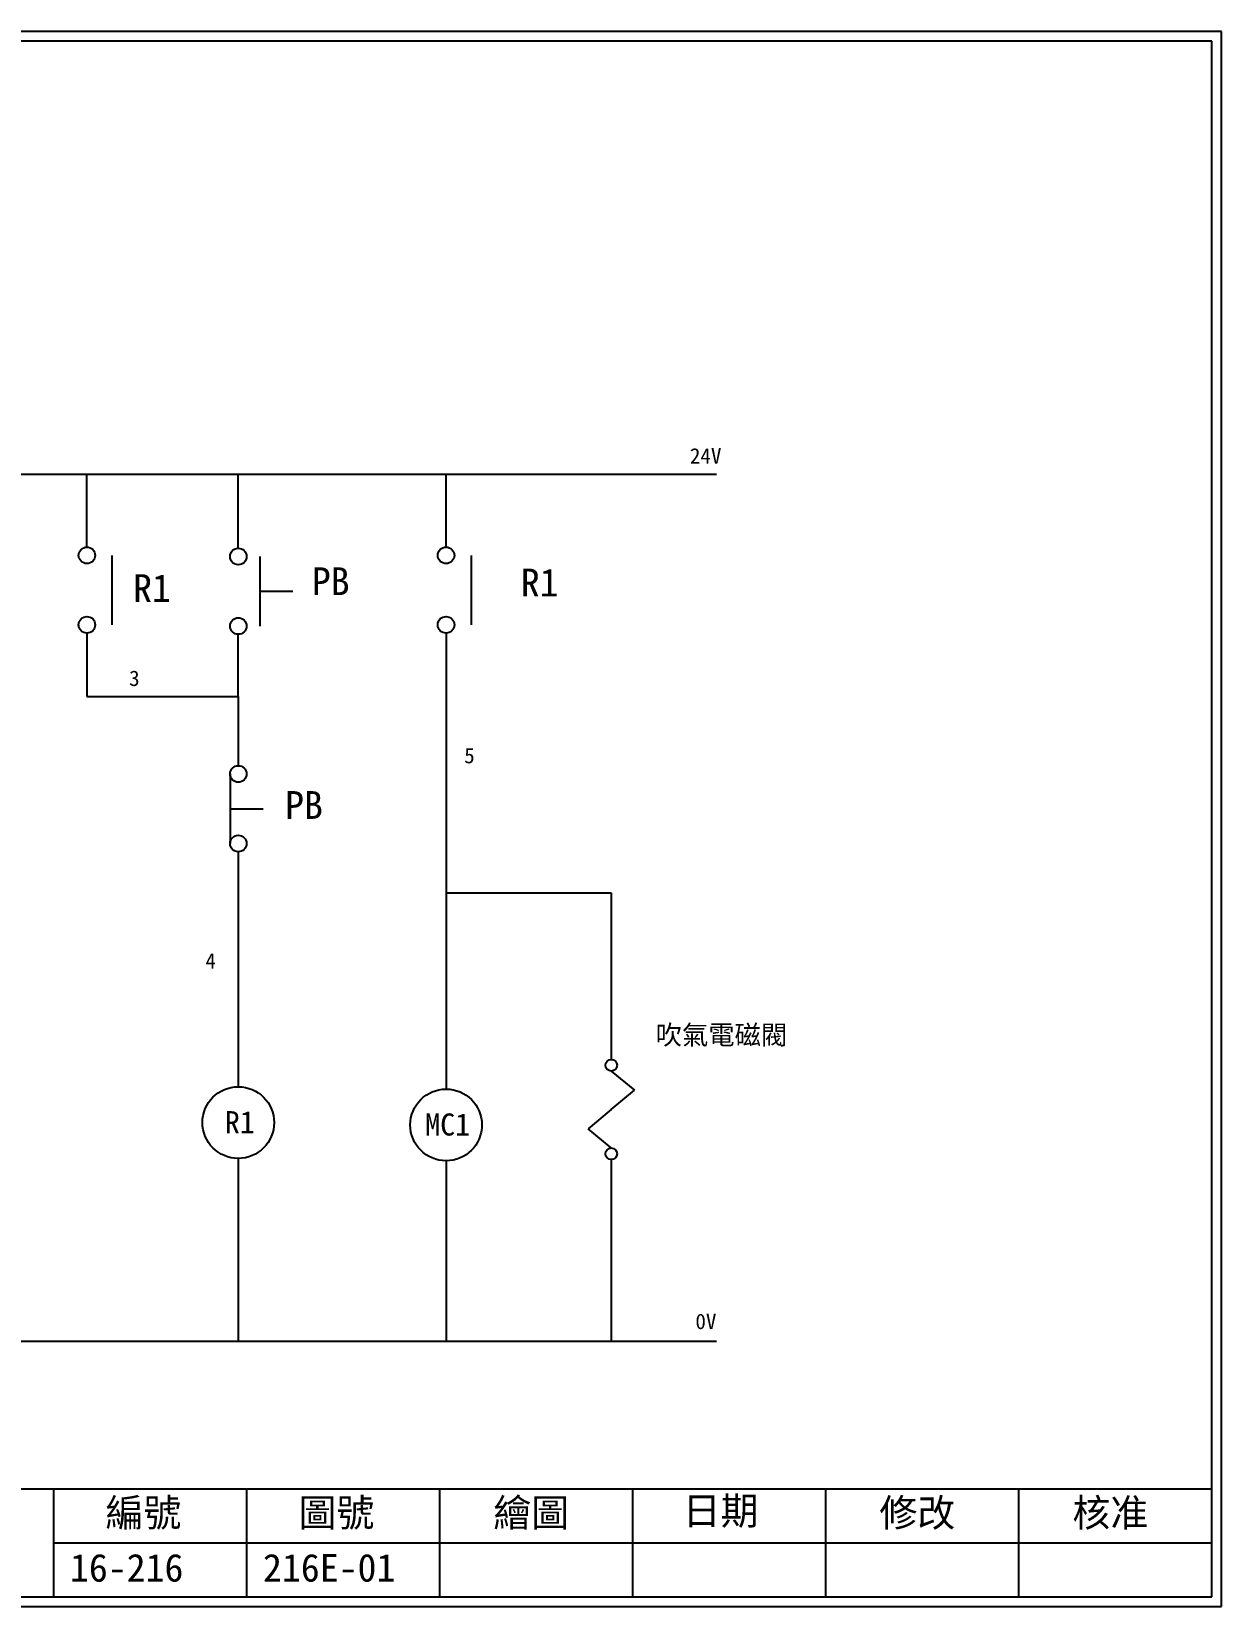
# Model space of a CAD drawing. Extents: x -24 to 263, y 255 to 459.
# Drawn here: x 109.3 to 263.4, y 255.5 to 459.4 of the extents above; entities that cross this region are included whole.
import ezdxf
from ezdxf.enums import TextEntityAlignment as Align

# ---------------------------------------------------------------- set-up
doc = ezdxf.new("R2010")
doc.units = 0
doc.layers.get('0').update_dxf_attribs({"linetype": 'CONTINUOUS'})
doc.layers.add('圖框層', color=7, linetype='CONTINUOUS')
doc.layers.add('標尺寸層', color=3, linetype='CONTINUOUS')
doc.styles.add('CNS', font='romanc.shx', dxfattribs={"bigfont": 'chineset.shx'})
doc.styles.add('STSL', font='kaiu.ttf')

msp = doc.modelspace()

# ---------------------------------------------------------------- linework, layer by layer
msp.add_line((198.01, 402.06), (102.88, 402.06))
for centre, radius in [((116.47, 391.61), 1.07), ((136.08, 391.46), 1.07), ((162.99, 391.61), 1.07), ((116.47, 382.61), 1.07), ((136.08, 382.45), 1.07), ((162.99, 382.61), 1.07), ((136.08, 363.3), 1.07), ((136.08, 354.29), 1.07), ((136.08, 318.15), 4.64), ((162.99, 317.84), 4.64)]:
    msp.add_circle(centre, radius)
at = {"layer": '圖框層', "color": 7}
for p, q in [((263.42, 459.45), (-23.58, 459.45)), ((263.42, 255.48), (263.42, 459.45)), ((262.17, 458.2), (-22.33, 458.2)), ((262.17, 256.73), (262.17, 458.2)), ((-22.33, 270.73), (262.17, 270.73)), ((112.17, 256.73), (112.17, 270.73)), ((137.17, 256.73), (137.17, 270.73)), ((162.17, 256.73), (162.17, 270.73)), ((187.17, 256.73), (187.17, 270.73)), ((212.17, 256.73), (212.17, 270.73)), ((237.17, 256.73), (237.17, 270.73)), ((112.17, 263.73), (262.17, 263.73)), ((-23.58, 255.48), (263.42, 255.48)), ((-22.33, 256.73), (262.17, 256.73))]:
    msp.add_line(p, q, dxfattribs=at)
at = {"layer": '標尺寸層', "color": 7}
for p, q in [((116.47, 392.68), (116.47, 402.06)), ((136.08, 392.53), (136.08, 402.06)), ((162.99, 392.68), (162.99, 402.06)), ((119.69, 391.61), (119.69, 382.61)), ((138.87, 391.46), (138.87, 382.45)), ((166.22, 391.61), (166.22, 382.61)), ((138.87, 386.95), (143.15, 386.95)), ((116.47, 381.54), (116.47, 373.35)), ((162.99, 381.54), (162.99, 373.35)), ((136.08, 373.35), (136.08, 381.38)), ((116.47, 373.35), (136.08, 373.35)), ((136.08, 373.35), (136.08, 364.37)), ((162.99, 373.35), (162.99, 322.48)), ((135.01, 363.3), (135.01, 354.29)), ((135.01, 358.8), (139.3, 358.8)), ((136.08, 353.22), (136.08, 322.79)), ((162.99, 347.91), (184.39, 347.91)), ((184.39, 347.91), (184.39, 326.32)), ((184.39, 324.82), (187.4, 322.33)), ((184.39, 319.84), (187.4, 322.33)), ((184.39, 319.84), (181.39, 317.35)), ((184.39, 314.86), (181.39, 317.35)), ((136.08, 313.51), (136.08, 289.83)), ((162.99, 313.2), (162.99, 289.83)), ((184.39, 313.36), (184.39, 289.83)), ((100.88, 289.83), (198.01, 289.83))]:
    msp.add_line(p, q, dxfattribs=at)
for centre in [(184.39, 325.57), (184.39, 314.11)]:
    msp.add_circle(centre, 0.751, dxfattribs=at)

# ---------------------------------------------------------------- texts
at = {"color": 7}
for s, p in [('R1', (136.28, 318.2)), ('MC1', (163.2, 317.9))]:
    msp.add_text(s, height=2.856, dxfattribs=at).set_placement(p, align=Align.MIDDLE_CENTER)
at = {"layer": '圖框層', "color": 4, "style": 'STSL'}
for s, height, p in [('24V', 2, (194.57, 403.49)), ('PB', 3.6, (145.6, 386.46)), ('R1', 3.6, (172.66, 386.29)), ('R1', 3.6, (122.45, 385.57)), ('3', 2, (121.94, 374.69)), ('5', 2, (165.34, 364.68)), ('PB', 3.6, (142.14, 357.48)), ('4', 2, (131.82, 338.1)), ('0V', 2, (195.28, 291.4)), ('編號', 3.6, (118.88, 265.82)), ('圖號', 3.6, (143.88, 265.82)), ('繪圖', 3.6, (169.11, 265.82)), ('日期', 3.6, (193.63, 266.07)), ('修改', 3.6, (219.11, 265.82)), ('核准', 3.6, (244.11, 265.82)), ('16-216', 3.6, (114.28, 258.7)), ('216E-01', 3.6, (139.28, 258.7))]:
    msp.add_text(s, height=height, dxfattribs=at).set_placement(p)
at = {"layer": '標尺寸層', "color": 7, "insert": (190.13, 330.76), "char_height": 2.5, "width": 20.3154, "attachment_point": 1, "style": 'CNS'}
msp.add_mtext('{\\fDFKai-SB|b0|i0|c136|p65;吹氣電磁閥}', dxfattribs=at)

doc.saveas('drawing.dxf')
